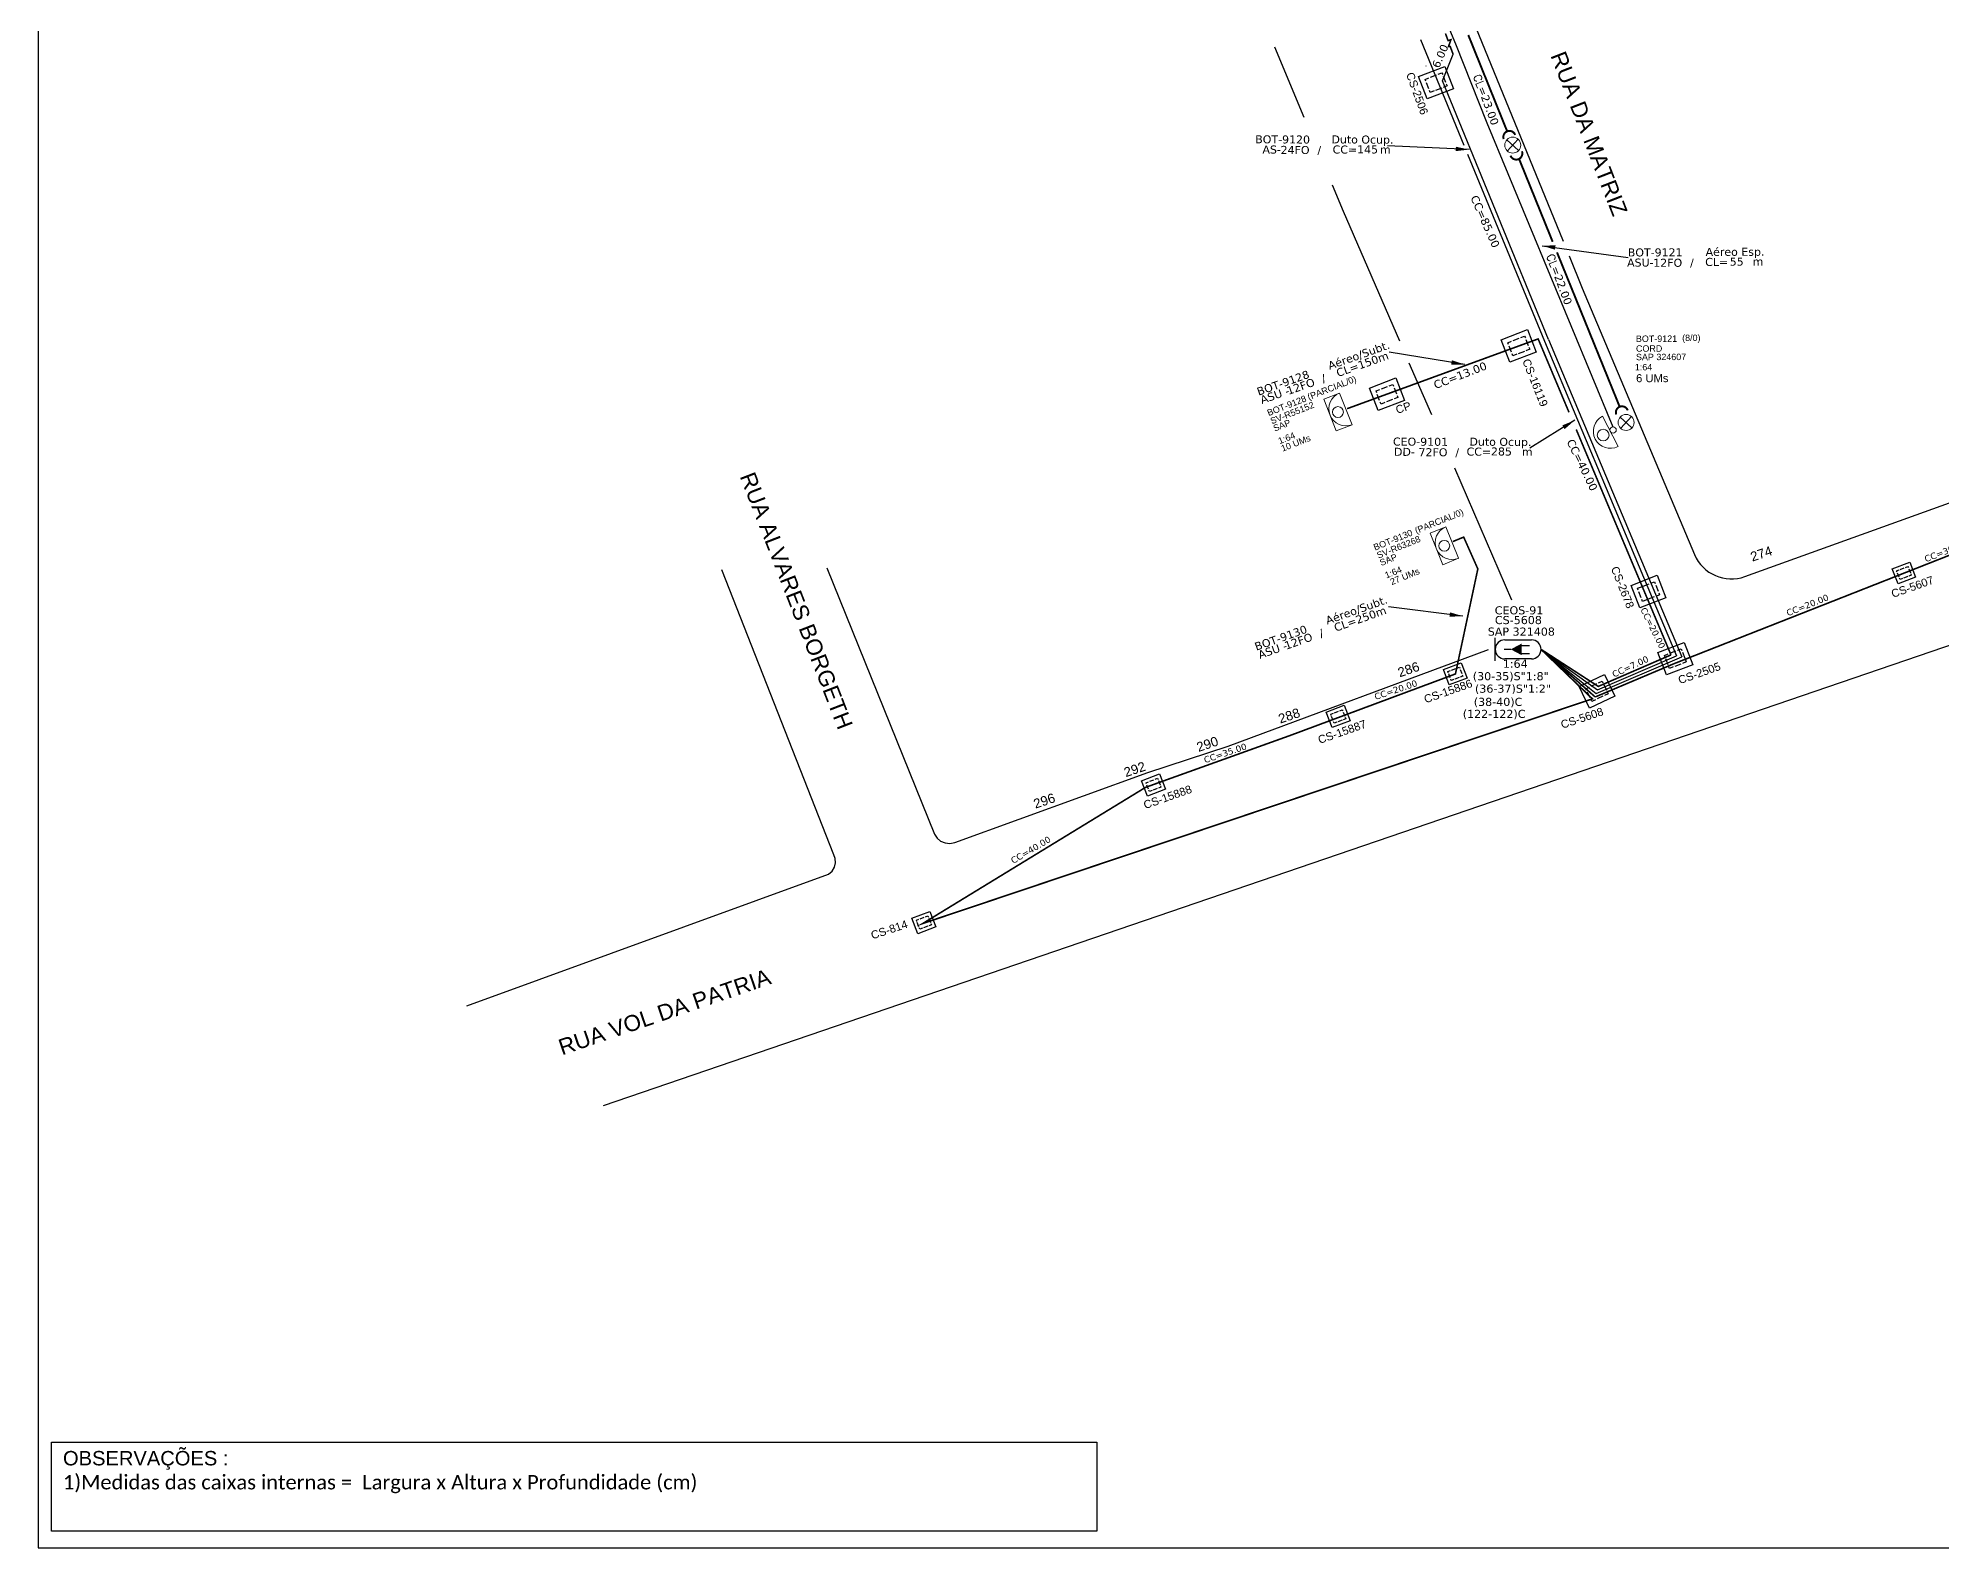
# Model space of a CAD drawing. Header units: metres. Extents: x 0 to 841, y 1 to 595.
# Drawn here: x 0.3 to 285.8, y 0.5 to 227 of the extents above; entities that cross this region are included whole.
import ezdxf
from ezdxf.enums import TextEntityAlignment as Align

# ---------------------------------------------------------------- set-up
doc = ezdxf.new("R2010")
doc.units = ezdxf.units.M
for name, color, linetype, lineweight in [('10.4-Postes', 1, 'Continuous', 0), ("20.0-LEGENDA DOS CDO'S", 1, 'Continuous', 0), ('20.1-CDO_INTERIOR', 1, 'Continuous', 0), ('20.2-CDO_POSTE', 1, 'Continuous', 5), ('20.6-CORDOALHA_SUPORTE', 7, 'Continuous', 25), ('CORDOALHA_SUPORTE', 7, 'Continuous', 25)]:
    doc.layers.add(name, color=color, linetype=linetype, lineweight=lineweight)
for name, color, linetype in [('20.4-CEOS', 1, 'Continuous'), ('CAP a instalar', 1, 'Continuous'), ('CD a instalar', 1, 'Continuous'), ('celulas gpon', 7, 'Continuous'), ('label_cabos', 7, 'Continuous'), ('locais', 7, 'Continuous'), ('locais legendas', 7, 'Continuous'), ('QUADRA', 7, 'Continuous'), ('Segmento de Logradouro Texto', 238, 'Continuous'), ('Subida Lateral', 5, 'Continuous')]:
    doc.layers.add(name, color=color, linetype=linetype)
doc.styles.add('ARIAL', font='arial.ttf')
doc.styles.add('DIGICADE', font='arial.ttf')
doc.styles.add('ROMANS', font='romans.shx')
doc.styles.add('siredit', font='verdana.ttf')
doc.styles.get("Standard").update_dxf_attribs({"font": 'arial.ttf'})
doc.linetypes.add('FENCELINE1', pattern='A,0.25,-0.1,[133,ltypeshp.shx,S=0.1,R=0,X=-0.1,Y=0],-0.1,1', length=1.45)
doc.dimstyles.new('CC', dxfattribs={"dimtxt": 1, "dimasz": 2, "dimexe": 0.18, "dimexo": 0.0625, "dimgap": 0.09, "dimtad": 0, "dimdec": 0, "dimrnd": 1, "dimzin": 0, "dimdsep": 46, "dimtxsty": 'siredit', "dimblk": 'NONE', "dimcen": 0, "dimse1": 1, "dimse2": 1, "dimsd1": 1, "dimsd2": 1, "dimclrt": 7, "dimadec": 0, "dimazin": 0, "dimtfac": 1, "dimtdec": 0, "dimtofl": 0, "dimtmove": 0, "dimatfit": 3, "dimfxl": 0, "dimtolj": 1, "dimtzin": 0, "dimarcsym": 0})

# ---------------------------------------------------------------- blocks, each defined once
blk = doc.blocks.new('_None')

msp = doc.modelspace()

# ---------------------------------------------------------------- linework, layer by layer
at = {"color": 7}
msp.add_lwpolyline([(0.35, 0.54), (841.35, 0.54), (841.35, 594.54), (0.35, 594.54)], close=True, dxfattribs=at)
at = {"color": 0}
msp.add_lwpolyline([(2.35, 16.39), (159.1, 16.39), (159.1, 3.04), (2.35, 3.04)], close=True, dxfattribs=at)
at = {"layer": '10.4-Postes', "color": 1}
for p, q in [((220.57, 211.72), (222.32, 210.08)), ((222.26, 211.78), (220.62, 210.02)), ((237.57, 170.13), (239.32, 168.49)), ((239.26, 170.19), (237.63, 168.44))]:
    msp.add_line(p, q, dxfattribs=at)
for centre in [(221.44, 210.9), (238.44, 169.31)]:
    msp.add_circle(centre, 1.2, dxfattribs=at)
at = {"layer": '20.1-CDO_INTERIOR', "color": 8, "lineweight": 18}
for points in [[(194.98, 168.04), (193.11, 172.79), (195.48, 173.72), (197.35, 168.98)], [(210.96, 147.98), (209.04, 152.7), (211.4, 153.66), (213.32, 148.94)]]:
    msp.add_lwpolyline(points, close=True, dxfattribs=at)
for centre in [(195.23, 170.88), (211.18, 150.82)]:
    msp.add_circle(centre, 0.816, dxfattribs=at)
for centre, start, end in [((196.42, 171.35), 111.5501, 291.5501), ((212.36, 151.3), 112.1577, 292.1577)]:
    msp.add_arc(centre, 2.55, start, end, dxfattribs=at)
at = {"layer": '20.2-CDO_POSTE', "color": 7}
msp.add_line((237.24, 165.71), (234.9, 170.24), dxfattribs=at)
for centre, radius in [((236.49, 168.19), 0.472), ((235, 167.42), 0.88)]:
    msp.add_circle(centre, radius, dxfattribs=at)
msp.add_arc((236.07, 167.98), 2.55, 117.3112, 297.3112, dxfattribs=at)
at = {"layer": '20.4-CEOS', "color": 5}
for p, q in [((220.25, 136.72), (224.26, 136.72)), ((224.26, 133.86), (220.25, 133.86))]:
    msp.add_line(p, q, dxfattribs=at)
for points in [[(218.82, 133.56), (218.82, 137.01)], [(221.15, 135.29), (220.18, 135.29)], [(222.73, 135.85), (223.95, 135.85)], [(222.73, 134.66), (223.95, 134.66)]]:
    msp.add_lwpolyline(points, dxfattribs=at)
msp.add_lwpolyline([(221.15, 135.29, 0, 1.77, 0), (222.8, 135.29, 1.77, 1.77, 0)], format="xyseb", dxfattribs=at)
for centre, start, end in [((220.25, 135.29), 90, 270), ((224.26, 135.29), 270, 90)]:
    msp.add_arc(centre, 1.43, start, end, dxfattribs=at)
at = {"layer": 'CAP a instalar', "color": 7, "linetype": 'FENCELINE1', "ltscale": 5}
for p, q in [((211.19, 230.05), (212.85, 226.09)), ((207.63, 226.76), (214.13, 210.92)), ((212.85, 226.09), (217.58, 214.23)), ((217.58, 214.23), (236.46, 168.66)), ((214.68, 209.57), (226.2, 181.49)), ((226.2, 181.49), (246, 134.3))]:
    msp.add_line(p, q, dxfattribs=at)
at = {"layer": 'CAP a instalar', "linetype": 'FENCELINE1', "ltscale": 5}
msp.add_line((208.46, 222.76), (208.44, 222.8), dxfattribs=at)
at = {"layer": 'CAP a instalar', "color": 5, "linetype": 'FENCELINE1', "ltscale": 5}
for p, q in [((210.9, 220.56), (212.51, 224.52)), ((226.82, 181.74), (210.9, 220.56)), ((226.82, 181.74), (246.78, 134.16)), ((225.69, 135.29), (233.96, 128.65)), ((233.96, 128.65), (246.78, 134.16))]:
    msp.add_line(p, q, dxfattribs=at)
at = {"layer": 'CAP a instalar', "color": 8, "linetype": 'FENCELINE1', "ltscale": 5, "const_width": 0.24}
for points in [[(225.35, 181.88), (196.61, 171.38)], [(225.25, 181.85), (229.88, 170.83)], [(230.96, 168.27), (238.86, 149.46)], [(225.69, 135.29), (233.39, 127.87), (132.99, 94.18), (166.38, 114.59), (188.08, 122.38), (212.85, 131.6), (216.21, 147.35), (214.09, 152.12), (212.46, 151.46)], [(245.57, 133.12), (293.52, 152)], [(238.86, 149.46), (245.17, 134.46)], [(225.69, 135.29), (233.81, 128.15)], [(225.69, 135.29), (234.27, 129.73), (245.17, 134.46)], [(233.81, 128.15), (245.57, 133.12)]]:
    msp.add_lwpolyline(points, dxfattribs=at)
at = {"layer": 'CD a instalar', "color": 7, "ltscale": 5}
for p, q in [((225.69, 135.29), (234.13, 129.2)), ((234.13, 129.2), (246, 134.3))]:
    msp.add_line(p, q, dxfattribs=at)
at = {"layer": 'CORDOALHA_SUPORTE', "const_width": 0.296}
for points in [[(214.78, 227.41), (220.61, 212.97)], [(227.43, 196.41), (222.38, 208.87)], [(237.48, 171.66), (228.08, 194.82)]]:
    msp.add_lwpolyline(points, dxfattribs=at)
for points in [[(221.81, 212.43, 1), (220.09, 211.81)], [(221.11, 209.32, 1), (222.82, 209.98)], [(238.68, 171.13, 1), (236.96, 170.51)]]:
    msp.add_lwpolyline(points, format="xyb", dxfattribs=at)
at = {"layer": 'locais', "color": 30}
for p, q in [((207.33, 221.19), (211.27, 222.71)), ((211.27, 222.71), (212.56, 219.34)), ((208.63, 217.82), (207.33, 221.19)), ((212.56, 219.34), (208.63, 217.82)), ((219.73, 181.71), (223.67, 183.23)), ((223.67, 183.23), (224.96, 179.86)), ((221.03, 178.34), (219.73, 181.71)), ((224.96, 179.86), (221.03, 178.34)), ((199.97, 174.48), (203.91, 175.99)), ((201.27, 171.11), (199.97, 174.48)), ((203.91, 175.99), (205.2, 172.62)), ((205.2, 172.62), (201.27, 171.11)), ((239.19, 144.88), (243.12, 146.4)), ((243.12, 146.4), (244.42, 143.03)), ((278.35, 147.37), (280.98, 148.38)), ((279.22, 145.11), (278.35, 147.37)), ((281.85, 146.13), (279.22, 145.11)), ((280.98, 148.38), (281.85, 146.13)), ((240.48, 141.51), (239.19, 144.88)), ((244.42, 143.03), (240.48, 141.51)), ((243.21, 134.82), (247.14, 136.34)), ((244.5, 131.45), (243.21, 134.82)), ((247.14, 136.34), (248.44, 132.97)), ((211.04, 132.26), (213.73, 133.29)), ((211.93, 129.96), (211.04, 132.26)), ((213.73, 133.29), (214.62, 130.99)), ((231.4, 129.73), (235.2, 131.54)), ((231.4, 129.73), (235.2, 131.54)), ((235.2, 131.54), (236.75, 128.28)), ((235.2, 131.54), (236.75, 128.28)), ((248.44, 132.97), (244.5, 131.45)), ((214.62, 130.99), (211.93, 129.96)), ((232.95, 126.47), (231.4, 129.73)), ((232.95, 126.47), (231.4, 129.73)), ((193.49, 125.87), (196.18, 126.9)), ((194.38, 123.56), (193.49, 125.87)), ((196.18, 126.9), (197.07, 124.59)), ((236.75, 128.28), (232.95, 126.47)), ((236.75, 128.28), (232.95, 126.47)), ((197.07, 124.59), (194.38, 123.56)), ((165.79, 115.59), (168.48, 116.62)), ((166.68, 113.28), (165.79, 115.59)), ((169.37, 114.31), (166.68, 113.28)), ((168.48, 116.62), (169.37, 114.31)), ((131.37, 94.96), (134.06, 95.99)), ((132.25, 92.65), (131.37, 94.96)), ((134.06, 95.99), (134.94, 93.68)), ((134.94, 93.68), (132.25, 92.65))]:
    msp.add_line(p, q, dxfattribs=at)
for points in [[(208.41, 220.49, 0), (208.31, 220.76, 0), (208.88, 220.98, 0)], [(208.85, 219.34, 0), (208.5, 220.25, 0)], [(209.13, 221.08, 0), (210.03, 221.42, 0)], [(210.27, 221.52, 0), (210.83, 221.73, 0), (210.94, 221.47, 0)], [(211.03, 221.22, 0), (211.38, 220.32, 0)], [(211.47, 220.07, 0), (211.59, 219.77, 0), (211.03, 219.55, 0)], [(209.64, 219.02, 0), (209.06, 218.79, 0), (208.95, 219.1, 0)], [(210.79, 219.46, 0), (209.88, 219.11, 0)], [(220.81, 181.01, 0), (220.71, 181.28, 0), (221.28, 181.5, 0)], [(221.25, 179.87, 0), (220.9, 180.77, 0)], [(221.52, 181.6, 0), (222.43, 181.95, 0)], [(223.19, 179.98, 0), (222.28, 179.63, 0)], [(222.67, 182.04, 0), (223.23, 182.26, 0), (223.34, 181.99, 0)], [(223.43, 181.74, 0), (223.78, 180.84, 0)], [(223.87, 180.6, 0), (223.99, 180.29, 0), (223.43, 180.07, 0)], [(222.04, 179.54, 0), (221.46, 179.32, 0), (221.35, 179.62, 0)], [(201.05, 173.78, 0), (200.95, 174.05, 0), (201.52, 174.27, 0)], [(201.77, 174.36, 0), (202.67, 174.71, 0)], [(202.91, 174.8, 0), (203.47, 175.02, 0), (203.58, 174.75, 0)], [(203.67, 174.51, 0), (204.02, 173.6, 0)], [(201.49, 172.63, 0), (201.14, 173.53, 0)], [(202.28, 172.3, 0), (201.7, 172.08, 0), (201.59, 172.38, 0)], [(203.43, 172.74, 0), (202.52, 172.39, 0)], [(204.11, 173.36, 0), (204.23, 173.05, 0), (203.67, 172.84, 0)], [(279.07, 146.9, 0), (279, 147.08, 0), (279.38, 147.23, 0)], [(279.36, 146.13, 0), (279.13, 146.74, 0)], [(279.89, 145.91, 0), (279.51, 145.76, 0), (279.43, 145.97, 0)], [(279.55, 147.29, 0), (280.15, 147.52, 0)], [(280.66, 146.21, 0), (280.05, 145.98, 0)], [(280.32, 147.59, 0), (280.69, 147.73, 0), (280.76, 147.55, 0)], [(280.82, 147.39, 0), (281.06, 146.78, 0)], [(281.12, 146.62, 0), (281.2, 146.42, 0), (280.82, 146.27, 0)], [(240.26, 144.18, 0), (240.16, 144.45, 0), (240.73, 144.67, 0)], [(240.7, 143.03, 0), (240.36, 143.94, 0)], [(241.49, 142.71, 0), (240.92, 142.48, 0), (240.8, 142.79, 0)], [(240.98, 144.77, 0), (241.88, 145.11, 0)], [(242.64, 143.15, 0), (241.74, 142.8, 0)], [(242.13, 145.21, 0), (242.69, 145.42, 0), (242.79, 145.16, 0)], [(242.88, 144.91, 0), (243.23, 144.01, 0)], [(243.33, 143.76, 0), (243.44, 143.46, 0), (242.88, 143.24, 0)], [(244.28, 134.12, 0), (244.18, 134.39, 0), (244.75, 134.61, 0)], [(245, 134.71, 0), (245.9, 135.06, 0)], [(246.15, 135.15, 0), (246.71, 135.37, 0), (246.81, 135.1, 0)], [(246.9, 134.85, 0), (247.25, 133.95, 0)], [(211.78, 131.78, 0), (211.71, 131.97, 0), (212.1, 132.12, 0)], [(212.08, 131, 0), (211.84, 131.62, 0)], [(212.27, 132.18, 0), (212.89, 132.42, 0)], [(213.05, 132.48, 0), (213.44, 132.63, 0), (213.51, 132.45, 0)], [(213.57, 132.28, 0), (213.81, 131.66, 0)], [(213.87, 131.49, 0), (213.95, 131.28, 0), (213.57, 131.14, 0)], [(244.73, 132.98, 0), (244.38, 133.88, 0)], [(245.51, 132.65, 0), (244.94, 132.43, 0), (244.82, 132.73, 0)], [(246.66, 133.09, 0), (245.76, 132.74, 0)], [(247.35, 133.71, 0), (247.46, 133.4, 0), (246.9, 133.18, 0)], [(212.62, 130.77, 0), (212.22, 130.62, 0), (212.14, 130.83, 0)], [(213.4, 131.07, 0), (212.78, 130.84, 0)], [(232.52, 129.11, 0), (232.4, 129.37, 0), (232.96, 129.64, 0)], [(232.52, 129.11, 0), (232.4, 129.37, 0), (232.96, 129.64, 0)], [(233.05, 128, 0), (232.64, 128.88, 0)], [(233.05, 128, 0), (232.64, 128.88, 0)], [(233.19, 129.75, 0), (234.07, 130.17, 0)], [(233.19, 129.75, 0), (234.07, 130.17, 0)], [(234.3, 130.28, 0), (234.85, 130.54, 0), (234.97, 130.28, 0)], [(234.3, 130.28, 0), (234.85, 130.54, 0), (234.97, 130.28, 0)], [(235.08, 130.04, 0), (235.5, 129.16, 0)], [(235.08, 130.04, 0), (235.5, 129.16, 0)], [(235.61, 128.93, 0), (235.75, 128.63, 0), (235.21, 128.38, 0)], [(235.61, 128.93, 0), (235.75, 128.63, 0), (235.21, 128.38, 0)], [(194.23, 125.39, 0), (194.16, 125.57, 0), (194.55, 125.72, 0)], [(194.72, 125.79, 0), (195.34, 126.02, 0)], [(195.5, 126.09, 0), (195.89, 126.23, 0), (195.96, 126.05, 0)], [(196.02, 125.88, 0), (196.26, 125.26, 0)], [(233.86, 127.73, 0), (233.3, 127.47, 0), (233.16, 127.76, 0)], [(233.86, 127.73, 0), (233.3, 127.47, 0), (233.16, 127.76, 0)], [(234.97, 128.26, 0), (234.1, 127.85, 0)], [(234.97, 128.26, 0), (234.1, 127.85, 0)], [(194.53, 124.6, 0), (194.29, 125.22, 0)], [(195.07, 124.38, 0), (194.67, 124.23, 0), (194.59, 124.43, 0)], [(195.85, 124.68, 0), (195.23, 124.44, 0)], [(196.32, 125.1, 0), (196.4, 124.89, 0), (196.02, 124.74, 0)], [(166.53, 115.11, 0), (166.46, 115.29, 0), (166.85, 115.44, 0)], [(166.83, 114.32, 0), (166.59, 114.94, 0)], [(167.02, 115.51, 0), (167.64, 115.74, 0)], [(168.15, 114.4, 0), (167.54, 114.16, 0)], [(167.81, 115.81, 0), (168.19, 115.96, 0), (168.26, 115.77, 0)], [(168.32, 115.6, 0), (168.56, 114.99, 0)], [(168.62, 114.82, 0), (168.7, 114.61, 0), (168.32, 114.46, 0)], [(167.37, 114.1, 0), (166.97, 113.95, 0), (166.89, 114.16, 0)], [(132.1, 94.48, 0), (132.03, 94.66, 0), (132.42, 94.81, 0)], [(132.4, 93.69, 0), (132.17, 94.31, 0)], [(132.59, 94.87, 0), (133.21, 95.11, 0)], [(133.38, 95.18, 0), (133.76, 95.32, 0), (133.83, 95.14, 0)], [(133.89, 94.97, 0), (134.13, 94.35, 0)], [(132.94, 93.46, 0), (132.55, 93.31, 0), (132.47, 93.52, 0)], [(133.73, 93.77, 0), (133.11, 93.53, 0)], [(134.2, 94.19, 0), (134.28, 93.98, 0), (133.89, 93.83, 0)]]:
    msp.add_polyline3d(points, dxfattribs=at)
at = {"layer": 'QUADRA', "color": 3}
for p, q in [((212.94, 235.77), (228.98, 196.51)), ((190.17, 215.07), (185.75, 225.61)), ((204.5, 181.52), (196.08, 200.95)), ((231.87, 189.43), (248.7, 149.51)), ((209.31, 170.44), (205.93, 178.22)), ((256.26, 146.2), (324.22, 170.69)), ((221.33, 142.68), (212.77, 162.45)), ((119.64, 104.48), (102.85, 147.21)), ((118.6, 147.52), (134.76, 107.57)), ((291.87, 137.58), (85.08, 66.86)), ((178.8, 120.76), (217.82, 135.27)), ((166.71, 116.8), (178.8, 120.76)), ((137.79, 106.33), (166.71, 116.8)), ((134.76, 107.57), (135.13, 106.99)), ((135.13, 106.99), (135.67, 106.54)), ((135.67, 106.54), (136.34, 106.26)), ((136.34, 106.26), (137.07, 106.2)), ((137.07, 106.2), (137.79, 106.33)), ((119.83, 103.95), (119.64, 104.48)), ((119.77, 102.62), (119.91, 103.28)), ((119.91, 103.28), (119.83, 103.95)), ((64.61, 81.81), (118.85, 101.57)), ((118.85, 101.57), (119.4, 102.03)), ((119.4, 102.03), (119.77, 102.62))]:
    msp.add_line(p, q, dxfattribs=at)
at = {"layer": 'QUADRA'}
for p, q in [((196.08, 200.95), (194.44, 204.88)), ((229.88, 194.28), (231.87, 189.43))]:
    msp.add_line(p, q, dxfattribs=at)
at = {"layer": 'QUADRA', "color": 3}
msp.add_arc((254.23, 151.84), 6, 202.8641, 289.8167, dxfattribs=at)
at = {"layer": 'Subida Lateral', "color": 5, "const_width": 0.24}
msp.add_lwpolyline([(211.35, 227.65), (211.75, 226.58), (212.17, 226.7), (211.81, 225.68), (212.06, 225.71), (212.51, 224.52)], dxfattribs=at)

# ---------------------------------------------------------------- texts
at = {"color": 8, "lineweight": 0, "style": 'DIGICADE'}
for s, p in [('274', (257.37, 148.44)), ('286', (204.49, 131.09)), ('288', (186.59, 124.15)), ('290', (174.33, 119.89)), ('292', (163.43, 116.11)), ('296', (149.88, 111.39))]:
    msp.add_text(s, height=1.411, rotation=18.6557, dxfattribs=at).set_placement(p)
at = {"color": 7, "linetype": 'Continuous', "insert": (4.08, 15.08), "char_height": 2.16, "width": 113.1416, "attachment_point": 1, "style": 'DIGICADE'}
msp.add_mtext('OBSERVAÇÕES :\\P{\\fCalibri|b0|i0|c0|p32;\\C256;1)Medidas das caixas internas =  Largura x Altura x Profundidade (cm)}', dxfattribs=at)
at = {"layer": "20.0-LEGENDA DOS CDO'S", "color": 7, "style": 'ARIAL'}
for s, height, p in [('CORD', 0.96, (239.92, 179.92)), ('BOT-9121', 0.96, (239.91, 181.39)), ('1:64', 0.96, (239.75, 177.13)), ('SAP 324607', 0.96, (239.92, 178.65)), ('6 UMs', 1.2, (239.94, 175.35))]:
    msp.add_text(s, height=height, rotation=0.118, dxfattribs=at).set_placement(p)
msp.add_text('(8/0)', height=0.96, rotation=0.118, dxfattribs=at).set_placement((248.22, 181.53), align=Align.CENTER)
at = {"layer": "20.0-LEGENDA DOS CDO'S", "color": 8, "style": 'ARIAL'}
for s, rotation, p in [('      (PARCIAL/0)', 21.4949, (193.46, 173.65)), ('       (PARCIAL/0)', 22.1025, (209.38, 153.57))]:
    msp.add_text(s, height=0.96, rotation=rotation, dxfattribs=at).set_placement(p, align=Align.CENTER)
for s, rotation, p in [('BOT-9128', 21.4949, (184.85, 170.26)), ('SV-R55152', 21.4949, (185.33, 169.04)), ('SAP', 21.4949, (185.76, 167.94)), ('1:64', 21.4949, (186.5, 166.05)), ('10 UMs', 21.4949, (186.94, 164.92)), ('BOT-9130', 22.1025, (200.8, 150.09)), ('SV-R63268', 22.1025, (201.3, 148.88)), ('SAP', 22.1025, (201.74, 147.78)), ('1:64', 22.1025, (202.5, 145.9)), (' 27 UMs', 22.1025, (202.96, 144.77))]:
    msp.add_text(s, height=0.96, rotation=rotation, dxfattribs=at).set_placement(p)
at = {"layer": '20.4-CEOS', "color": 5, "style": 'siredit'}
for s, p in [('CEOS-91', (222.39, 141.75)), ('CS-5608', (222.29, 140.29)), ('SAP 321408', (222.73, 138.56)), ('1:64', (221.82, 133.74))]:
    msp.add_text(s, height=1.212, dxfattribs=at).set_placement(p, align=Align.TOP_CENTER)
for s, height, p in [('(30-35)S"1:8"', 1.2116, (215.45, 130.66)), ('(36-37)S"1:2"', 1.2116, (215.78, 128.79)), ('(38-40)C', 1.212, (215.6, 126.81))]:
    msp.add_text(s, height=height, dxfattribs=at).set_placement(p)
at = {"layer": '20.4-CEOS', "color": 1, "style": 'siredit'}
msp.add_text('(122-122)C', height=1.212, dxfattribs=at).set_placement((213.95, 125.01))
at = {"layer": '20.6-CORDOALHA_SUPORTE', "color": 0, "style": 'ROMANS'}
for p in [(216.64, 218.17), (227.63, 191.23)]:
    msp.add_text('CL=', height=1.2, rotation=290.7461, dxfattribs=at).set_placement(p, align=Align.RIGHT)
at = {"layer": '20.6-CORDOALHA_SUPORTE', "color": 0, "style": 'siredit'}
for s, p in [('23.00', (216.64, 218.17)), ('22.00', (227.63, 191.23))]:
    msp.add_text(s, height=1.2, rotation=290.4361, dxfattribs=at).set_placement(p)
at = {"layer": 'CAP a instalar', "color": 30}
msp.add_text('CS-15887', height=1.2, rotation=19.4641, dxfattribs=at).set_placement((192.5, 121.1))
at = {"layer": 'celulas gpon', "style": 'siredit'}
for s, height, rotation, p in [('6.00', 1.2, 66.4019, (210.38, 222.34)), ('CC=85.00', 1.2, 293.7879, (215.07, 203.05)), ('CC=13.00', 1.2, 21.2112, (209.87, 174.31)), ('CC=40.00', 1.2, 295.8946, (229.49, 166.45)), ('CC=30.00', 0.957, 21.6263, (283.4, 148.34)), ('CC=20.00', 0.957, 21.6263, (262.7, 140.25)), ('CC=20.00', 0.957, 296.3095, (240.55, 141.28)), ('CC=7.00', 0.957, 24.8228, (236.61, 131.05)), ('CC=20.00', 0.957, 18.6385, (200.89, 127.69)), ('CC=35.00', 0.957, 18.6385, (175.32, 118.21)), ('CC=40.00', 0.957, 30.7747, (146.55, 103.1))]:
    msp.add_text(s, height=height, rotation=rotation, dxfattribs=at).set_placement(p)
at = {"layer": 'label_cabos', "style": 'siredit'}
for s, rotation, p in [('BOT-9120', 359.69, (186.94, 211.76)), ('Duto Ocup.', 359.69, (198.91, 211.74)), ('AS-', 359.69, (185.3, 210.24)), ('24FO', 359.69, (188.81, 210.18)), ('/', 359.69, (192.44, 210.18)), ('CC=', 359.69, (196.28, 210.24)), ('m', 359.69, (202.34, 210.24)), ('BOT-9121', 0.1535, (242.8, 194.82)), ('Aéreo Esp.', 0.1535, (254.77, 194.9)), ('ASU-', 0.1535, (240.57, 193.29)), ('12FO', 0.1535, (244.68, 193.26)), ('/', 0.1535, (248.31, 193.29)), ('CL=', 0.1535, (252.02, 193.39)), ('m', 0.1535, (258.21, 193.44)), ('Aéreo/Subt.', 19.4772, (198.36, 179.39)), ('BOT-9128', 19.4772, (187.01, 175.25)), ('CL=150m', 19.4772, (198.9, 178.05)), ('ASU -', 19.4772, (185.76, 173.39)), ('12FO', 19.4772, (189.65, 174.72)), ('/', 19.4772, (193.07, 175.95)), ('Aéreo/Subt.', 19.5964, (198.01, 141.19)), ('CL=250m', 19.5964, (198.56, 139.86)), ('BOT-9130', 19.5964, (186.67, 137.02)), ('12FO', 19.5964, (189.31, 136.51)), ('/', 19.5964, (192.73, 137.74)), ('ASU -', 19.5964, (185.43, 135.16))]:
    msp.add_text(s, height=1.2, rotation=rotation, dxfattribs=at).set_placement(p, align=Align.MIDDLE_CENTER)
for s, rotation, p in [('145', 359.69, (198.1, 209.67)), ('55', 0.1535, (253.97, 192.83))]:
    msp.add_text(s, height=1.2, rotation=rotation, dxfattribs=at).set_placement(p)
at = {"layer": 'label_cabos', "color": 0, "style": 'siredit'}
for s, p in [('CEO-9101', (207.62, 166.43)), ('CC=', (216.36, 164.94)), ('Duto Ocup.', (219.6, 166.41)), ('DD-', (205.2, 164.91)), ('72FO', (209.49, 164.85)), ('/', (213.12, 164.85)), ('m', (223.62, 164.92))]:
    msp.add_text(s, height=1.2, rotation=359.69, dxfattribs=at).set_placement(p, align=Align.MIDDLE_CENTER)
msp.add_text('285', height=1.2, rotation=359.69, dxfattribs=at).set_placement((218.18, 164.37))
at = {"layer": 'locais legendas', "color": 30}
for s, rotation, p in [('CS-2506', 289.8225, (205.43, 221.56)), ('CS-16119', 291.8014, (222.85, 178.56)), ('CP', 19.1115, (204.13, 170.58)), ('CS-2678', 291.8014, (236.13, 147.44)), ('CS-2505', 19.4641, (246.5, 130.06)), ('CS-15886', 19.4641, (208.39, 127.19)), ('CS-5608', 18.4349, (228.88, 123.38)), ('CS-15888', 19.4641, (166.34, 111.33)), ('CS-814', 18.4349, (125.45, 91.79))]:
    msp.add_text(s, height=1.2, rotation=rotation, dxfattribs=at).set_placement(p)
at = {"layer": 'QUADRA', "color": 3}
msp.add_text('CS-5607', height=1.2, rotation=19.4641, dxfattribs=at).set_placement((278.45, 143))
at = {"layer": 'Segmento de Logradouro Texto', "color": 5, "linetype": 'Continuous', "char_height": 2.4, "attachment_point": 1, "style": 'DIGICADE'}
for s, insert, width, rotation in [('RUA DA MATRIZ', (229.3, 225.22), 38.8112, 291.2057), ('RUA ALVARES BORGETH', (107.75, 162.12), 51.5733, 291.2057), ('RUA VOL DA PATRIA ', (78.11, 76.66), 54.8262, 18.8782)]:
    msp.add_mtext(s, dxfattribs=dict(at, insert=insert, width=width, rotation=rotation))

# ---------------------------------------------------------------- leaders
at = {"layer": 'label_cabos'}
for points in [[(214.9, 210.24), (202.65, 210.8)], [(225.84, 195.82), (238.74, 194.06)], [(214.24, 178), (202.93, 179.88)], [(230.75, 169.65), (224.02, 165.47)], [(213.98, 140.26), (202.81, 141.68)]]:
    msp.add_leader(points, dimstyle='CC', override={"dimgap": 0.09, "dimtad": 0}, dxfattribs=at)

doc.saveas('drawing.dxf')
